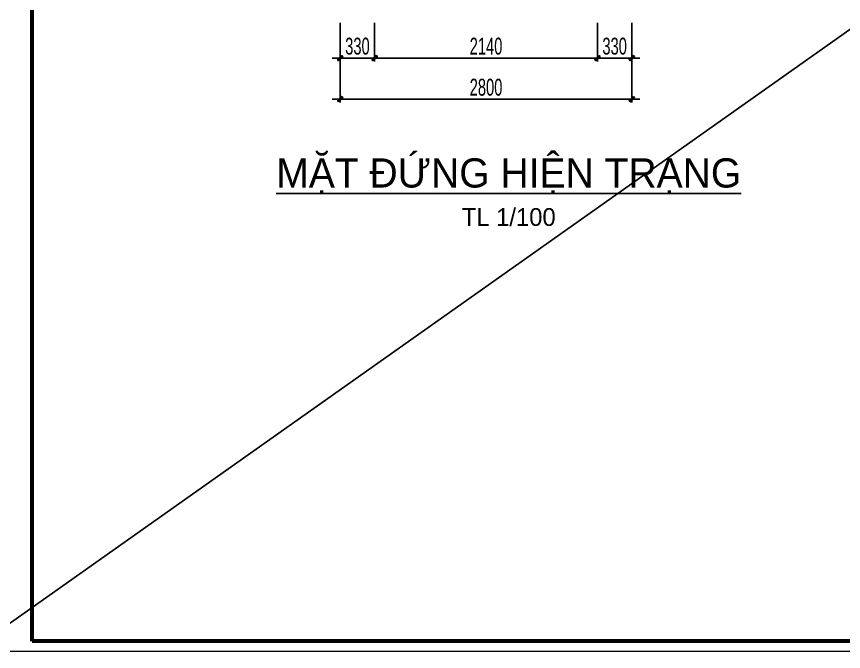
# Model space of a CAD drawing. Header units: millimetres. Extents: x 596422 to 1674380, y -367470 to 58862.
# Drawn here: x 875084 to 883026, y -196046 to -189946 of the extents above; entities that cross this region are included whole.
import ezdxf
from ezdxf.enums import TextEntityAlignment as Align

# ---------------------------------------------------------------- set-up
doc = ezdxf.new("R2010")
doc.units = ezdxf.units.MM
doc.header["$LTSCALE"] = 600
doc.header["$MEASUREMENT"] = 0
doc.layers.get('0').update_dxf_attribs({"lineweight": 0})
doc.layers.get('Defpoints').update_dxf_attribs({"lineweight": 0})
for name, color, linetype, lineweight in [('EG Dim', 8, 'Continuous', 18), ('EG Text2', 7, 'Continuous', 18), ('LC Text2', 7, 'Continuous', 25)]:
    doc.layers.add(name, color=color, linetype=linetype, lineweight=lineweight)
doc.layers.add('KCS_Plotter', color=11, linetype='Continuous', plot=False)
doc.layers.add('Khungten_LCDI', color=7, linetype='Continuous')
doc.layers.add('Kichthuoc', color=9, linetype='Continuous')
doc.styles.add('EG 1', font='VHAVANB.TTF')
doc.styles.add('HOATBIF', font='hoatbif.shx', dxfattribs={"width": 0.65})
doc.styles.add('Khungten', font='VHAVAN.TTF', dxfattribs={"width": 0.9, "height": 5000})
doc.styles.add('LC 1', font='VHAVANB.TTF')
doc.styles.add('Title', font='VHAVAN.TTF', dxfattribs={"width": 0.8})
doc.dimstyles.new('1-100', dxfattribs={"dimscale": 300, "dimtxt": 1.2, "dimasz": 0.25, "dimexe": 0.5, "dimexo": 0, "dimgap": 0.3, "dimtad": 1, "dimdec": 0, "dimzin": 0, "dimdsep": 46, "dimtxsty": 'HOATBIF', "dimblk1": 'DOT', "dimblk2": 'DOT', "dimsah": 1, "dimcen": -1, "dimdle": 1, "dimclrd": 256, "dimclre": 256, "dimclrt": 4, "dimadec": 3, "dimazin": 2, "dimtfac": 0.333333, "dimtdec": 0, "dimtix": 1, "dimtmove": 2, "dimatfit": 3, "dimldrblk": 'DOT', "dimfxl": 1, "dimtvp": 0.833333, "dimtolj": 1, "dimtzin": 0, "dimarcsym": 0})

# ---------------------------------------------------------------- blocks, each defined once
blk = doc.blocks.new('DOT')
at = {"layer": 'Kichthuoc'}
blk.add_line((-3, 0), (3, 0), dxfattribs=at)
at = {"layer": 'Kichthuoc', "color": 4}
blk.add_line((-1, -1), (1, 1), dxfattribs=at)
blk.add_lwpolyline([(0.5, 1), (-1, -0.5), (-0.5, -1), (1, 0.5)], close=True, dxfattribs=at)
blk = doc.blocks.new('*D1227')
at = {"layer": 'Defpoints', "color": 0, "transparency": 16777216}
for p in [(878523, -190005.5), (880663.1, -190005.5), (878523, -190345.4)]:
    blk.add_point(p, dxfattribs=at)
at = {"layer": 'EG Dim', "lineweight": -2, "transparency": 16777216}
for p, q in [((878523, -190005.5), (878523, -190377.9)), ((880663.1, -190005.5), (880663.1, -190377.9)), ((880637.1, -190345.4), (878549, -190345.4))]:
    blk.add_line(p, q, dxfattribs=at)
at = {"layer": 'EG Dim', "lineweight": -2, "transparency": 16777216, "xscale": 26, "yscale": 26, "zscale": 26, "rotation": 180}
blk.add_blockref('DOT', (878523, -190345.4), dxfattribs=at)
at = {"layer": 'EG Dim', "lineweight": -2, "transparency": 16777216, "xscale": 26, "yscale": 26, "zscale": 26}
blk.add_blockref('DOT', (880663.1, -190345.4), dxfattribs=at)
at = {"layer": 'EG Dim', "color": 4, "transparency": 16777216, "insert": (879593, -190231.7), "char_height": 162.5, "attachment_point": 5, "style": 'HOATBIF'}
blk.add_mtext('\\A1;2140', dxfattribs=at)
blk = doc.blocks.new('_Dot')
at = {"color": 0, "linetype": 'ByBlock', "lineweight": -2}
blk.add_line((-0.5, 0), (-1, 0), dxfattribs=at)
at = {"color": 0, "linetype": 'ByBlock', "const_width": 0.5}
blk.add_lwpolyline([(-0.25, 0, 1), (0.25, 0, 1)], format="xyb", close=True, dxfattribs=at)
blk = doc.blocks.new('*D1228')
at = {"layer": 'Defpoints', "color": 0, "transparency": 16777216}
for p in [(880663.1, -190005.5), (880993.1, -190005.5), (880663.1, -190345.4)]:
    blk.add_point(p, dxfattribs=at)
at = {"layer": 'EG Dim', "lineweight": -2, "transparency": 16777216}
for p, q in [((880663.1, -190005.5), (880663.1, -190377.9)), ((880993.1, -190005.5), (880993.1, -190377.9)), ((880637.1, -190345.4), (880611.1, -190345.4)), ((880993.1, -190345.4), (880663.1, -190345.4)), ((881019.1, -190345.4), (881045.1, -190345.4))]:
    blk.add_line(p, q, dxfattribs=at)
at = {"layer": 'EG Dim', "lineweight": -2, "transparency": 16777216, "xscale": 26, "yscale": 26, "zscale": 26}
blk.add_blockref('DOT', (880663.1, -190345.4), dxfattribs=at)
at = {"layer": 'EG Dim', "lineweight": -2, "transparency": 16777216, "xscale": 26, "yscale": 26, "zscale": 26, "rotation": 180}
blk.add_blockref('DOT', (880993.1, -190345.4), dxfattribs=at)
at = {"layer": 'EG Dim', "color": 4, "transparency": 16777216, "insert": (880828.1, -190231.7), "char_height": 162.5, "attachment_point": 5, "style": 'HOATBIF'}
blk.add_mtext('\\A1;330', dxfattribs=at)
blk = doc.blocks.new('*D1229')
at = {"layer": 'Defpoints', "color": 0, "transparency": 16777216}
for p in [(878193, -190005.5), (880993.1, -190005.5), (878193, -190740.1)]:
    blk.add_point(p, dxfattribs=at)
at = {"layer": 'EG Dim', "lineweight": -2, "transparency": 16777216}
for p, q in [((878193, -190005.5), (878193, -190772.6)), ((880993.1, -190005.5), (880993.1, -190772.6)), ((880967.1, -190740.1), (878219, -190740.1))]:
    blk.add_line(p, q, dxfattribs=at)
at = {"layer": 'EG Dim', "lineweight": -2, "transparency": 16777216, "xscale": 26, "yscale": 26, "zscale": 26, "rotation": 180}
blk.add_blockref('DOT', (878193, -190740.1), dxfattribs=at)
at = {"layer": 'EG Dim', "lineweight": -2, "transparency": 16777216, "xscale": 26, "yscale": 26, "zscale": 26}
blk.add_blockref('DOT', (880993.1, -190740.1), dxfattribs=at)
at = {"layer": 'EG Dim', "color": 4, "transparency": 16777216, "insert": (879593, -190626.3), "char_height": 162.5, "attachment_point": 5, "style": 'HOATBIF'}
blk.add_mtext('\\A1;2800', dxfattribs=at)
blk = doc.blocks.new('TIEUDE1')
at = {"layer": 'EG Text2', "color": 7, "style": 'EG 1'}
blk.add_attdef('TIªU§Ò', text='', height=5, dxfattribs=at).set_placement((0, 0), align=Align.BOTTOM_CENTER)
blk.add_attdef('TL', text='', height=3, dxfattribs=at).set_placement((0, -2), align=Align.TOP_CENTER)
blk = doc.blocks.new('LCDI-new')
at = {"layer": 'Defpoints', "lineweight": 0}
blk.add_lwpolyline([(-1626044.71, 488105.01), (-1626044.71, 488402.01), (-1625624.71, 488402.01), (-1625624.71, 488105.01)], close=True, dxfattribs=at)
at = {"layer": 'Khungten_LCDI', "color": 5, "lineweight": 60}
blk.add_lwpolyline([(-1626032.71, 488107.01), (-1626032.71, 488400.01), (-1625626.71, 488400.01), (-1625626.71, 488107.01)], close=True, dxfattribs=at)
at = {"color": 2, "style": 'Title', "width": 1.824646}
for tag, p, p2 in [('TENBANVE1', (-1625663.58, 488164.65), (-1625629.32, 488164.65)), ('TENBANVE2', (-1625663.58, 488157.89), (-1625629.32, 488157.89))]:
    blk.add_attdef(tag, text='', height=2.5, dxfattribs=at).set_placement(p, p2, align=Align.FIT)
at = {"color": 7, "style": 'Khungten', "width": 0.8}
for tag, p in [('REVISION', (-1625637.72, 488146.05)), ('NGAYHT', (-1625637.25, 488137.42))]:
    blk.add_attdef(tag, text='', height=2, dxfattribs=at).set_placement(p, align=Align.CENTER)
at = {"color": 2, "style": 'Title', "width": 0.7}
blk.add_attdef('SOBANVE', text='', height=2.5, dxfattribs=at).set_placement((-1625637.09, 488114.55), align=Align.CENTER)
blk = doc.blocks.new('*D1245')
at = {"layer": 'Defpoints', "color": 0, "transparency": 16777216}
for p in [(878193, -190005.5), (878523, -190005.5), (878523, -190345.4)]:
    blk.add_point(p, dxfattribs=at)
at = {"layer": 'EG Dim', "lineweight": -2, "transparency": 16777216}
for p, q in [((878193, -190005.5), (878193, -190377.9)), ((878523, -190005.5), (878523, -190377.9)), ((878167, -190345.4), (878141, -190345.4)), ((878193, -190345.4), (878523, -190345.4)), ((878549, -190345.4), (878575, -190345.4))]:
    blk.add_line(p, q, dxfattribs=at)
at = {"layer": 'EG Dim', "lineweight": -2, "transparency": 16777216, "xscale": 26, "yscale": 26, "zscale": 26}
blk.add_blockref('DOT', (878193, -190345.4), dxfattribs=at)
at = {"layer": 'EG Dim', "lineweight": -2, "transparency": 16777216, "xscale": 26, "yscale": 26, "zscale": 26, "rotation": 180}
blk.add_blockref('DOT', (878523, -190345.4), dxfattribs=at)
at = {"layer": 'EG Dim', "color": 4, "transparency": 16777216, "insert": (878358, -190231.7), "char_height": 162.5, "attachment_point": 5, "style": 'HOATBIF'}
blk.add_mtext('\\A1;330', dxfattribs=at)

msp = doc.modelspace()

# ---------------------------------------------------------------- linework, layer by layer
at = {"layer": 'KCS_Plotter'}
msp.add_line((874634.8, -196045.9), (895634.8, -181195.9), dxfattribs=at)

# ---------------------------------------------------------------- block references
at = {"layer": 'Kichthuoc', "xscale": 50.00000000005321, "yscale": 50.00000000005321, "zscale": 50.00000000005321}
msp.add_blockref('LCDI-new', (82176870.3, -24601296.4), dxfattribs=at)
at = {"layer": 'LC Text2'}
ref = msp.add_blockref('TIEUDE1', (879811.1, -191673.2), dxfattribs=dict(at, xscale=56.93620215211323, yscale=56.93620215211323, zscale=56.93620215211323))
ref.add_attrib('TIªU§Ò', '%%UmÆt ®øng hiÖn tr¹ng', dxfattribs={"color": 7, "height": 280.377, "style": 'LC 1'}).set_placement((879811.1, -191673.2), align=Align.BOTTOM_CENTER)
ref.add_attrib('TL', 'TL 1/100', dxfattribs={"color": 7, "height": 170.81, "style": 'LC 1'}).set_placement((879811.1, -191787), align=Align.TOP_CENTER)

# ---------------------------------------------------------------- dimensions: what is measured, and where the dimension line sits
at = {"layer": 'EG Dim'}
for base, p1, p2, picture, middle in [((878193, -190740.1), (880993.1, -190005.5), (878193, -190005.5), '*D1229', (879593, -190626.3)), ((878523, -190345.4), (880663.1, -190005.5), (878523, -190005.5), '*D1227', (879593, -190231.7)), ((880663.1, -190345.4), (880993.1, -190005.5), (880663.1, -190005.5), '*D1228', (880828.1, -190231.7))]:
    dim = msp.add_linear_dim(base=base, p1=p1, p2=p2, dimstyle='1-100', override={"dimscale": 65, "dimtxt": 2.5, "dimasz": 0.4, "dimgap": 0.5}, dxfattribs=at)
    dim.commit()
    dim.dimension.update_dxf_attribs({"geometry": picture, "text_midpoint": middle})
dim = msp.add_linear_dim(base=(878523, -190345.4), p1=(878193, -190005.5), p2=(878523, -190005.5), angle=180, dimstyle='1-100', override={"dimscale": 65, "dimtxt": 2.5, "dimasz": 0.4, "dimgap": 0.5}, dxfattribs=at)
dim.commit()
dim.dimension.update_dxf_attribs({"geometry": '*D1245', "text_midpoint": (878358, -190231.7)})

doc.saveas('drawing.dxf')
